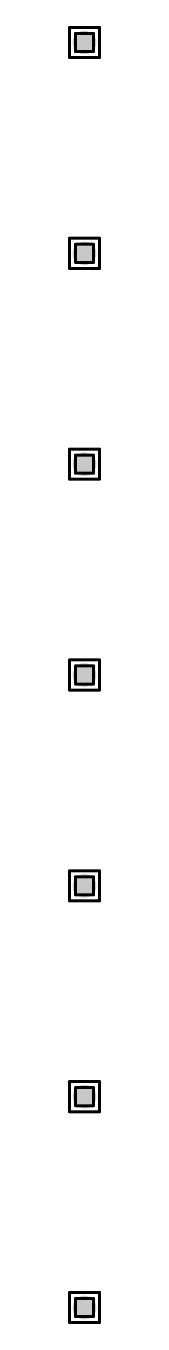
# Model space of a CAD drawing. Header units: millimetres. Extents: x -25 to 478, y -31 to 252.
# Drawn here: x 26.42 to 26.98, y 100.71 to 122.61 of the extents above; entities that cross this region are included whole.
import ezdxf

# ---------------------------------------------------------------- set-up
doc = ezdxf.new("R2010")
doc.units = ezdxf.units.MM
doc.layers.add('DrillDrawing', color=1, linetype='Continuous')
doc.layers.add('ViaHoleLayer', color=16, linetype='Continuous')

msp = doc.modelspace()

# ---------------------------------------------------------------- hatches: boundary and pattern name
at = {"layer": 'ViaHoleLayer'}
h = msp.add_hatch(color=16, dxfattribs=at)
edge = h.paths.add_edge_path()
edge.add_arc((26.702, 122.326), 0.2, 0, 360)
h = msp.add_hatch(color=16, dxfattribs=at)
edge = h.paths.add_edge_path()
edge.add_arc((26.702, 118.77), 0.2, 0, 360)
h = msp.add_hatch(color=16, dxfattribs=at)
edge = h.paths.add_edge_path()
edge.add_arc((26.702, 115.214), 0.2, 0, 360)
h = msp.add_hatch(color=16, dxfattribs=at)
edge = h.paths.add_edge_path()
edge.add_arc((26.702, 111.658), 0.2, 0, 360)
h = msp.add_hatch(color=16, dxfattribs=at)
edge = h.paths.add_edge_path()
edge.add_arc((26.702, 108.102), 0.2, 0, 360)
h = msp.add_hatch(color=16, dxfattribs=at)
edge = h.paths.add_edge_path()
edge.add_arc((26.702, 104.546), 0.2, 0, 360)
h = msp.add_hatch(color=16, dxfattribs=at)
edge = h.paths.add_edge_path()
edge.add_arc((26.702, 100.99), 0.2, 0, 360)

# ---------------------------------------------------------------- linework, layer by layer
at = {"layer": 'DrillDrawing', "const_width": 0.0508}
for points in [[(26.448, 122.58), (26.956, 122.58)], [(26.448, 122.072), (26.448, 122.58)], [(26.549, 122.479), (26.854, 122.479)], [(26.549, 122.174), (26.549, 122.479)], [(26.854, 122.174), (26.854, 122.479)], [(26.956, 122.072), (26.956, 122.58)], [(26.549, 122.174), (26.854, 122.174)], [(26.448, 122.072), (26.956, 122.072)], [(26.448, 119.024), (26.956, 119.024)], [(26.448, 118.516), (26.448, 119.024)], [(26.549, 118.923), (26.854, 118.923)], [(26.549, 118.618), (26.549, 118.923)], [(26.854, 118.618), (26.854, 118.923)], [(26.956, 118.516), (26.956, 119.024)], [(26.448, 118.516), (26.956, 118.516)], [(26.549, 118.618), (26.854, 118.618)], [(26.448, 115.468), (26.956, 115.468)], [(26.448, 114.96), (26.448, 115.468)], [(26.549, 115.367), (26.854, 115.367)], [(26.549, 115.062), (26.549, 115.367)], [(26.854, 115.062), (26.854, 115.367)], [(26.956, 114.96), (26.956, 115.468)], [(26.448, 114.96), (26.956, 114.96)], [(26.549, 115.062), (26.854, 115.062)], [(26.448, 111.912), (26.956, 111.912)], [(26.448, 111.404), (26.448, 111.912)], [(26.956, 111.404), (26.956, 111.912)], [(26.549, 111.811), (26.854, 111.811)], [(26.549, 111.506), (26.549, 111.811)], [(26.854, 111.506), (26.854, 111.811)], [(26.549, 111.506), (26.854, 111.506)], [(26.448, 111.404), (26.956, 111.404)], [(26.448, 108.356), (26.956, 108.356)], [(26.448, 107.848), (26.448, 108.356)], [(26.956, 107.848), (26.956, 108.356)], [(26.549, 108.255), (26.854, 108.255)], [(26.549, 107.95), (26.549, 108.255)], [(26.854, 107.95), (26.854, 108.255)], [(26.549, 107.95), (26.854, 107.95)], [(26.448, 107.848), (26.956, 107.848)], [(26.448, 104.8), (26.956, 104.8)], [(26.448, 104.292), (26.448, 104.8)], [(26.549, 104.699), (26.854, 104.699)], [(26.549, 104.394), (26.549, 104.699)], [(26.854, 104.394), (26.854, 104.699)], [(26.956, 104.292), (26.956, 104.8)], [(26.448, 104.292), (26.956, 104.292)], [(26.549, 104.394), (26.854, 104.394)], [(26.448, 101.244), (26.956, 101.244)], [(26.448, 100.736), (26.448, 101.244)], [(26.549, 101.143), (26.854, 101.143)], [(26.549, 100.838), (26.549, 101.143)], [(26.854, 100.838), (26.854, 101.143)], [(26.956, 100.736), (26.956, 101.244)], [(26.448, 100.736), (26.956, 100.736)], [(26.549, 100.838), (26.854, 100.838)]]:
    msp.add_lwpolyline(points, dxfattribs=at)
at = {"layer": 'DrillDrawing', "const_width": 0.0254}
for points in [[(26.435, 122.58, 1), (26.461, 122.58, 1)], [(26.435, 122.58, 1), (26.461, 122.58, 1)], [(26.537, 122.479, 1), (26.562, 122.479, 1)], [(26.537, 122.479, 1), (26.562, 122.479, 1)], [(26.842, 122.479, 1), (26.867, 122.479, 1)], [(26.842, 122.479, 1), (26.867, 122.479, 1)], [(26.943, 122.58, 1), (26.969, 122.58, 1)], [(26.943, 122.58, 1), (26.969, 122.58, 1)], [(26.537, 122.174, 1), (26.562, 122.174, 1)], [(26.537, 122.174, 1), (26.562, 122.174, 1)], [(26.842, 122.174, 1), (26.867, 122.174, 1)], [(26.842, 122.174, 1), (26.867, 122.174, 1)], [(26.435, 122.072, 1), (26.461, 122.072, 1)], [(26.435, 122.072, 1), (26.461, 122.072, 1)], [(26.943, 122.072, 1), (26.969, 122.072, 1)], [(26.943, 122.072, 1), (26.969, 122.072, 1)], [(26.435, 119.024, 1), (26.461, 119.024, 1)], [(26.435, 119.024, 1), (26.461, 119.024, 1)], [(26.537, 118.923, 1), (26.562, 118.923, 1)], [(26.537, 118.923, 1), (26.562, 118.923, 1)], [(26.842, 118.923, 1), (26.867, 118.923, 1)], [(26.842, 118.923, 1), (26.867, 118.923, 1)], [(26.943, 119.024, 1), (26.969, 119.024, 1)], [(26.943, 119.024, 1), (26.969, 119.024, 1)], [(26.435, 118.516, 1), (26.461, 118.516, 1)], [(26.435, 118.516, 1), (26.461, 118.516, 1)], [(26.537, 118.618, 1), (26.562, 118.618, 1)], [(26.537, 118.618, 1), (26.562, 118.618, 1)], [(26.842, 118.618, 1), (26.867, 118.618, 1)], [(26.842, 118.618, 1), (26.867, 118.618, 1)], [(26.943, 118.516, 1), (26.969, 118.516, 1)], [(26.943, 118.516, 1), (26.969, 118.516, 1)], [(26.435, 115.468, 1), (26.461, 115.468, 1)], [(26.435, 115.468, 1), (26.461, 115.468, 1)], [(26.537, 115.367, 1), (26.562, 115.367, 1)], [(26.537, 115.367, 1), (26.562, 115.367, 1)], [(26.842, 115.367, 1), (26.867, 115.367, 1)], [(26.842, 115.367, 1), (26.867, 115.367, 1)], [(26.943, 115.468, 1), (26.969, 115.468, 1)], [(26.943, 115.468, 1), (26.969, 115.468, 1)], [(26.435, 114.96, 1), (26.461, 114.96, 1)], [(26.435, 114.96, 1), (26.461, 114.96, 1)], [(26.537, 115.062, 1), (26.562, 115.062, 1)], [(26.537, 115.062, 1), (26.562, 115.062, 1)], [(26.842, 115.062, 1), (26.867, 115.062, 1)], [(26.842, 115.062, 1), (26.867, 115.062, 1)], [(26.943, 114.96, 1), (26.969, 114.96, 1)], [(26.943, 114.96, 1), (26.969, 114.96, 1)], [(26.435, 111.912, 1), (26.461, 111.912, 1)], [(26.435, 111.912, 1), (26.461, 111.912, 1)], [(26.943, 111.912, 1), (26.969, 111.912, 1)], [(26.943, 111.912, 1), (26.969, 111.912, 1)], [(26.537, 111.811, 1), (26.562, 111.811, 1)], [(26.537, 111.811, 1), (26.562, 111.811, 1)], [(26.842, 111.811, 1), (26.867, 111.811, 1)], [(26.842, 111.811, 1), (26.867, 111.811, 1)], [(26.537, 111.506, 1), (26.562, 111.506, 1)], [(26.537, 111.506, 1), (26.562, 111.506, 1)], [(26.842, 111.506, 1), (26.867, 111.506, 1)], [(26.842, 111.506, 1), (26.867, 111.506, 1)], [(26.435, 111.404, 1), (26.461, 111.404, 1)], [(26.435, 111.404, 1), (26.461, 111.404, 1)], [(26.943, 111.404, 1), (26.969, 111.404, 1)], [(26.943, 111.404, 1), (26.969, 111.404, 1)], [(26.435, 108.356, 1), (26.461, 108.356, 1)], [(26.435, 108.356, 1), (26.461, 108.356, 1)], [(26.943, 108.356, 1), (26.969, 108.356, 1)], [(26.943, 108.356, 1), (26.969, 108.356, 1)], [(26.537, 108.255, 1), (26.562, 108.255, 1)], [(26.537, 108.255, 1), (26.562, 108.255, 1)], [(26.842, 108.255, 1), (26.867, 108.255, 1)], [(26.842, 108.255, 1), (26.867, 108.255, 1)], [(26.537, 107.95, 1), (26.562, 107.95, 1)], [(26.537, 107.95, 1), (26.562, 107.95, 1)], [(26.842, 107.95, 1), (26.867, 107.95, 1)], [(26.842, 107.95, 1), (26.867, 107.95, 1)], [(26.435, 107.848, 1), (26.461, 107.848, 1)], [(26.435, 107.848, 1), (26.461, 107.848, 1)], [(26.943, 107.848, 1), (26.969, 107.848, 1)], [(26.943, 107.848, 1), (26.969, 107.848, 1)], [(26.435, 104.8, 1), (26.461, 104.8, 1)], [(26.435, 104.8, 1), (26.461, 104.8, 1)], [(26.537, 104.699, 1), (26.562, 104.699, 1)], [(26.537, 104.699, 1), (26.562, 104.699, 1)], [(26.842, 104.699, 1), (26.867, 104.699, 1)], [(26.842, 104.699, 1), (26.867, 104.699, 1)], [(26.943, 104.8, 1), (26.969, 104.8, 1)], [(26.943, 104.8, 1), (26.969, 104.8, 1)], [(26.435, 104.292, 1), (26.461, 104.292, 1)], [(26.435, 104.292, 1), (26.461, 104.292, 1)], [(26.537, 104.394, 1), (26.562, 104.394, 1)], [(26.537, 104.394, 1), (26.562, 104.394, 1)], [(26.842, 104.394, 1), (26.867, 104.394, 1)], [(26.842, 104.394, 1), (26.867, 104.394, 1)], [(26.943, 104.292, 1), (26.969, 104.292, 1)], [(26.943, 104.292, 1), (26.969, 104.292, 1)], [(26.435, 101.244, 1), (26.461, 101.244, 1)], [(26.435, 101.244, 1), (26.461, 101.244, 1)], [(26.537, 101.143, 1), (26.562, 101.143, 1)], [(26.537, 101.143, 1), (26.562, 101.143, 1)], [(26.842, 101.143, 1), (26.867, 101.143, 1)], [(26.842, 101.143, 1), (26.867, 101.143, 1)], [(26.943, 101.244, 1), (26.969, 101.244, 1)], [(26.943, 101.244, 1), (26.969, 101.244, 1)], [(26.435, 100.736, 1), (26.461, 100.736, 1)], [(26.435, 100.736, 1), (26.461, 100.736, 1)], [(26.537, 100.838, 1), (26.562, 100.838, 1)], [(26.537, 100.838, 1), (26.562, 100.838, 1)], [(26.842, 100.838, 1), (26.867, 100.838, 1)], [(26.842, 100.838, 1), (26.867, 100.838, 1)], [(26.943, 100.736, 1), (26.969, 100.736, 1)], [(26.943, 100.736, 1), (26.969, 100.736, 1)]]:
    msp.add_lwpolyline(points, format="xyb", close=True, dxfattribs=at)

doc.saveas('drawing.dxf')
